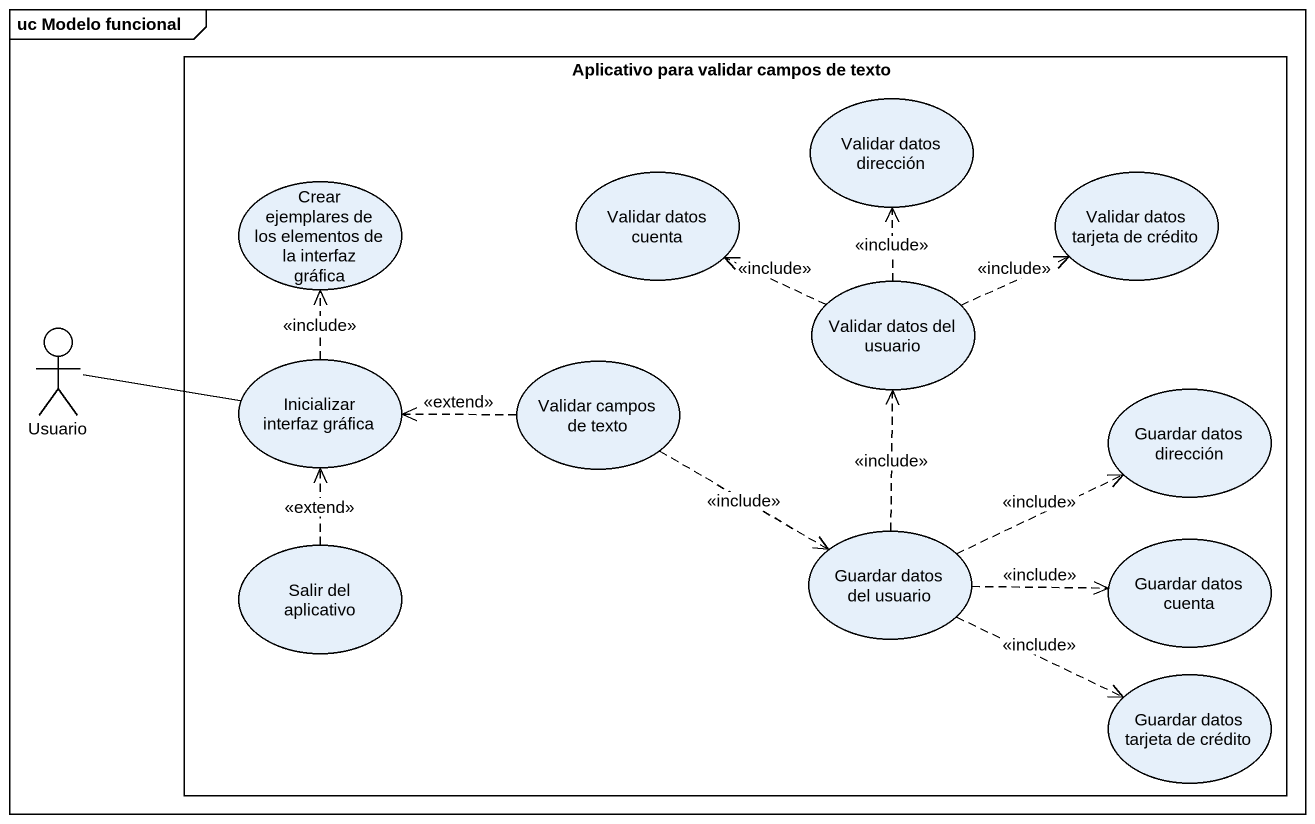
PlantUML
@startuml
mainframe uc Modelo funcional
rectangle "Aplicativo para validar campos de texto" as Aplicativo_para_validar {
  usecase "Validar datos dirección" as Validar_datos_dirección
  usecase "Crear ejemplares de los elementos de la interfaz gráfica" as Crear_ejemplares_de_los
  usecase "Validar datos cuenta" as Validar_datos_cuenta
  usecase "Validar datos tarjeta de crédito" as Validar_datos_tarjeta_de
  usecase "Validar datos del usuario" as Validar_datos_del_usuario
  usecase "Inicializar interfaz gráfica" as Inicializar_interfaz_gráfica
  usecase "Validar campos de texto" as Validar_campos_de_texto
  usecase "Guardar datos dirección" as Guardar_datos_dirección
  usecase "Salir del aplicativo" as Salir_del_aplicativo
  usecase "Guardar datos del usuario" as Guardar_datos_del_usuario
  usecase "Guardar datos cuenta" as Guardar_datos_cuenta
  usecase "Guardar datos tarjeta de crédito" as Guardar_datos_tarjeta_de
}
actor Usuario
Validar_datos_del_usuario .up.> Validar_datos_dirección : <<include>>
Validar_datos_del_usuario .left.> Validar_datos_cuenta : <<include>>
Validar_datos_del_usuario .right.> Validar_datos_tarjeta_de : <<include>>
Usuario -right- Inicializar_interfaz_gráfica
Inicializar_interfaz_gráfica .up.> Crear_ejemplares_de_los : <<include>>
Validar_campos_de_texto .left.> Inicializar_interfaz_gráfica : <<extend>>
Validar_campos_de_texto .right.> Guardar_datos_del_usuario : <<include>>
Salir_del_aplicativo .up.> Inicializar_interfaz_gráfica : <<extend>>
Guardar_datos_del_usuario .up.> Validar_datos_del_usuario : <<include>>
Guardar_datos_del_usuario .right.> Guardar_datos_dirección : <<include>>
Guardar_datos_del_usuario .right.> Guardar_datos_cuenta : <<include>>
Guardar_datos_del_usuario .right.> Guardar_datos_tarjeta_de : <<include>>
@enduml
